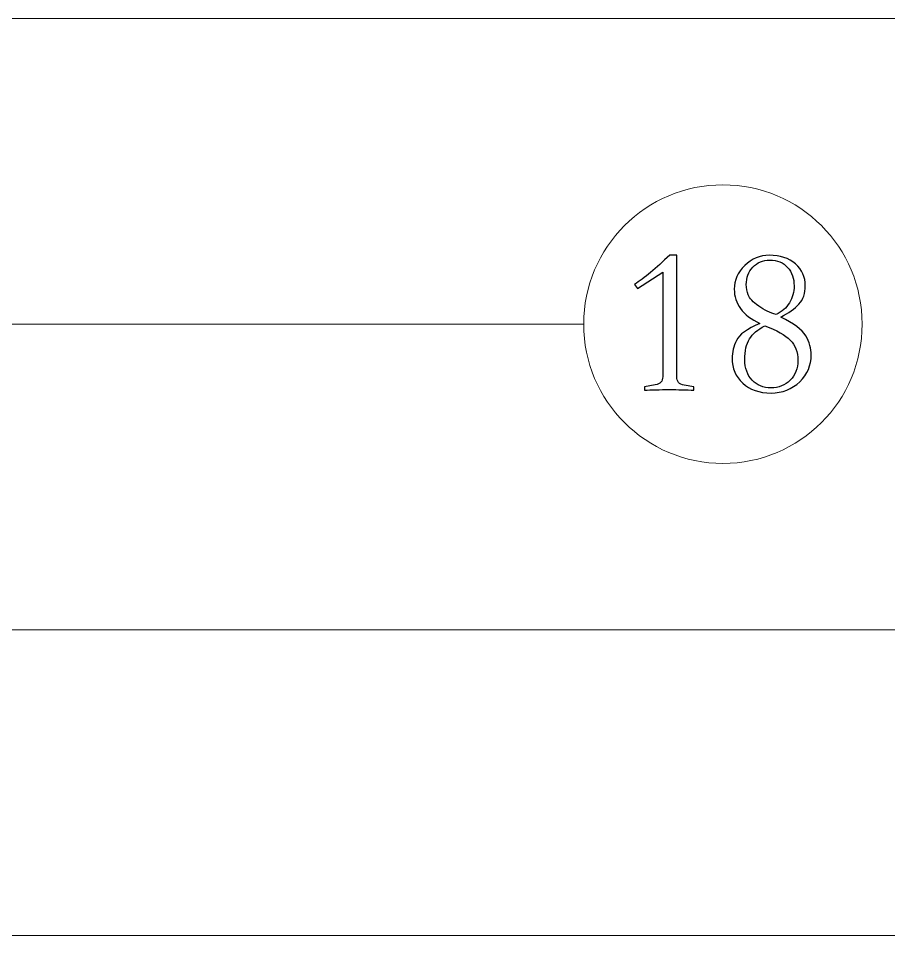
# Model space of a CAD drawing. Header units: millimetres. Extents: x 242 to 1026, y -183 to 372.
# Drawn here: x 517.27 to 530.27, y 177.33 to 191.03 of the extents above; entities that cross this region are included whole.
import ezdxf

# ---------------------------------------------------------------- set-up
doc = ezdxf.new("R2010")
doc.units = ezdxf.units.MM
doc.header["$LTSCALE"] = 30.734
doc.layers.add('layer 1', color=7, linetype='CONTINUOUS')

msp = doc.modelspace()

# ---------------------------------------------------------------- linework, layer by layer
at = {"layer": 'layer 1', "lineweight": 20}
for points, knots in [([(504.271, 191.029), (504.271, 191.029), (534.476, 191.029), (534.476, 191.029), (534.476, 191.029), (534.476, 191.029), (534.476, 188.543), (534.476, 188.543)], [0, 0, 0, 0, 0.333333, 0.333333, 0.333333, 0.333333, 1, 1, 1, 1]), ([(527.799, 184.383), (528.948, 184.383), (529.879, 185.314), (529.879, 186.463), (529.879, 186.463), (529.879, 187.612), (528.948, 188.543), (527.799, 188.543), (527.799, 188.543), (526.65, 188.543), (525.719, 187.612), (525.719, 186.463), (525.719, 186.463), (525.719, 185.314), (526.65, 184.383), (527.799, 184.383)], [0, 0, 0, 0, 0.2, 0.2, 0.2, 0.2, 0.4, 0.4, 0.4, 0.4, 0.6, 0.6, 0.6, 0.6, 1, 1, 1, 1]), ([(504.271, 181.897), (504.271, 181.897), (541.317, 181.897), (541.317, 181.897), (541.317, 181.897), (541.317, 181.897), (541.317, 184.383), (541.317, 184.383)], [0, 0, 0, 0, 0.333333, 0.333333, 0.333333, 0.333333, 1, 1, 1, 1]), ([(504.271, 177.331), (504.271, 177.331), (548.158, 177.331), (548.158, 177.331), (548.158, 177.331), (548.158, 177.331), (548.158, 184.383), (548.158, 184.383)], [0, 0, 0, 0, 0.333333, 0.333333, 0.333333, 0.333333, 1, 1, 1, 1])]:
    msp.add_open_spline(points, degree=3, knots=knots, dxfattribs=at)
at = {"layer": 'layer 1'}
for points, knots in [([(527.364, 185.475), (527.255, 185.482), (527.131, 185.485), (526.994, 185.485), (526.994, 185.485), (526.857, 185.485), (526.734, 185.482), (526.625, 185.475), (526.625, 185.475), (526.625, 185.475), (526.625, 185.526), (526.625, 185.526), (526.625, 185.526), (526.625, 185.526), (526.789, 185.554), (526.789, 185.554), (526.789, 185.554), (526.863, 185.569), (526.9, 185.61), (526.9, 185.678), (526.9, 185.678), (526.9, 185.678), (526.9, 187.239), (526.9, 187.239), (526.9, 187.239), (526.9, 187.239), (526.523, 186.996), (526.523, 186.996), (526.523, 186.996), (526.523, 186.996), (526.479, 187.056), (526.479, 187.056), (526.479, 187.056), (526.625, 187.15), (526.799, 187.296), (527.004, 187.492), (527.004, 187.492), (527.004, 187.492), (527.108, 187.492), (527.108, 187.492), (527.108, 187.492), (527.108, 187.492), (527.108, 185.678), (527.108, 185.678), (527.108, 185.678), (527.108, 185.606), (527.145, 185.564), (527.219, 185.551), (527.219, 185.551), (527.219, 185.551), (527.364, 185.526), (527.364, 185.526), (527.364, 185.526), (527.364, 185.526), (527.364, 185.475), (527.364, 185.475)], [0, 0, 0, 0, 0.066667, 0.066667, 0.066667, 0.066667, 0.133333, 0.133333, 0.133333, 0.133333, 0.2, 0.2, 0.2, 0.2, 0.266667, 0.266667, 0.266667, 0.266667, 0.333333, 0.333333, 0.333333, 0.333333, 0.4, 0.4, 0.4, 0.4, 0.466667, 0.466667, 0.466667, 0.466667, 0.533333, 0.533333, 0.533333, 0.533333, 0.6, 0.6, 0.6, 0.6, 0.666667, 0.666667, 0.666667, 0.666667, 0.733333, 0.733333, 0.733333, 0.733333, 0.8, 0.8, 0.8, 0.8, 0.866667, 0.866667, 0.866667, 0.866667, 1, 1, 1, 1]), ([(528.35, 186.471), (528.095, 186.597), (527.968, 186.769), (527.968, 186.986), (527.968, 186.986), (527.968, 187.117), (528.02, 187.234), (528.124, 187.337), (528.124, 187.337), (528.229, 187.44), (528.351, 187.492), (528.493, 187.492), (528.493, 187.492), (528.653, 187.492), (528.782, 187.449), (528.881, 187.362), (528.881, 187.362), (528.98, 187.276), (529.03, 187.167), (529.03, 187.037), (529.03, 187.037), (529.03, 186.923), (528.998, 186.831), (528.935, 186.762), (528.935, 186.762), (528.872, 186.692), (528.781, 186.628), (528.663, 186.569), (528.663, 186.569), (528.857, 186.476), (528.981, 186.382), (529.036, 186.288), (529.036, 186.288), (529.091, 186.193), (529.118, 186.098), (529.118, 186.003), (529.118, 186.003), (529.118, 185.849), (529.061, 185.716), (528.946, 185.603), (528.946, 185.603), (528.831, 185.491), (528.689, 185.434), (528.518, 185.434), (528.518, 185.434), (528.341, 185.434), (528.2, 185.483), (528.094, 185.581), (528.094, 185.581), (527.989, 185.679), (527.936, 185.803), (527.936, 185.953), (527.936, 185.953), (527.936, 186.043), (527.957, 186.132), (528, 186.22), (528, 186.22), (528.042, 186.307), (528.159, 186.391), (528.35, 186.471)], [0, 0, 0, 0, 0.0625, 0.0625, 0.0625, 0.0625, 0.125, 0.125, 0.125, 0.125, 0.1875, 0.1875, 0.1875, 0.1875, 0.25, 0.25, 0.25, 0.25, 0.3125, 0.3125, 0.3125, 0.3125, 0.375, 0.375, 0.375, 0.375, 0.4375, 0.4375, 0.4375, 0.4375, 0.5, 0.5, 0.5, 0.5, 0.5625, 0.5625, 0.5625, 0.5625, 0.625, 0.625, 0.625, 0.625, 0.6875, 0.6875, 0.6875, 0.6875, 0.75, 0.75, 0.75, 0.75, 0.8125, 0.8125, 0.8125, 0.8125, 0.875, 0.875, 0.875, 0.875, 1, 1, 1, 1]), ([(528.594, 186.607), (528.68, 186.647), (528.747, 186.705), (528.793, 186.782), (528.793, 186.782), (528.839, 186.859), (528.862, 186.943), (528.862, 187.034), (528.862, 187.034), (528.862, 187.145), (528.83, 187.237), (528.766, 187.31), (528.766, 187.31), (528.702, 187.383), (528.613, 187.419), (528.499, 187.419), (528.499, 187.419), (528.396, 187.419), (528.311, 187.384), (528.246, 187.313), (528.246, 187.313), (528.181, 187.243), (528.148, 187.156), (528.148, 187.053), (528.148, 187.053), (528.148, 187), (528.158, 186.948), (528.176, 186.898), (528.176, 186.898), (528.195, 186.847), (528.248, 186.792), (528.333, 186.733), (528.333, 186.733), (528.418, 186.674), (528.505, 186.632), (528.594, 186.607)], [0, 0, 0, 0, 0.1, 0.1, 0.1, 0.1, 0.2, 0.2, 0.2, 0.2, 0.3, 0.3, 0.3, 0.3, 0.4, 0.4, 0.4, 0.4, 0.5, 0.5, 0.5, 0.5, 0.6, 0.6, 0.6, 0.6, 0.7, 0.7, 0.7, 0.7, 0.8, 0.8, 0.8, 0.8, 1, 1, 1, 1]), ([(528.426, 186.436), (528.319, 186.384), (528.242, 186.319), (528.195, 186.242), (528.195, 186.242), (528.149, 186.165), (528.126, 186.062), (528.126, 185.934), (528.126, 185.934), (528.126, 185.805), (528.163, 185.702), (528.237, 185.625), (528.237, 185.625), (528.31, 185.549), (528.403, 185.51), (528.515, 185.51), (528.515, 185.51), (528.631, 185.51), (528.727, 185.549), (528.804, 185.625), (528.804, 185.625), (528.881, 185.702), (528.919, 185.801), (528.919, 185.921), (528.919, 185.921), (528.919, 186.047), (528.881, 186.149), (528.804, 186.224), (528.804, 186.224), (528.727, 186.3), (528.601, 186.371), (528.426, 186.436)], [0, 0, 0, 0, 0.111111, 0.111111, 0.111111, 0.111111, 0.222222, 0.222222, 0.222222, 0.222222, 0.333333, 0.333333, 0.333333, 0.333333, 0.444444, 0.444444, 0.444444, 0.444444, 0.555556, 0.555556, 0.555556, 0.555556, 0.666667, 0.666667, 0.666667, 0.666667, 0.777778, 0.777778, 0.777778, 0.777778, 1, 1, 1, 1])]:
    msp.add_open_spline(points, degree=3, knots=knots, dxfattribs=at)
at = {"layer": 'layer 1', "lineweight": 20}
msp.add_open_spline([(504.271, 186.463), (504.271, 186.463), (525.719, 186.463), (525.719, 186.463)], degree=3, dxfattribs=at)

doc.saveas('drawing.dxf')
